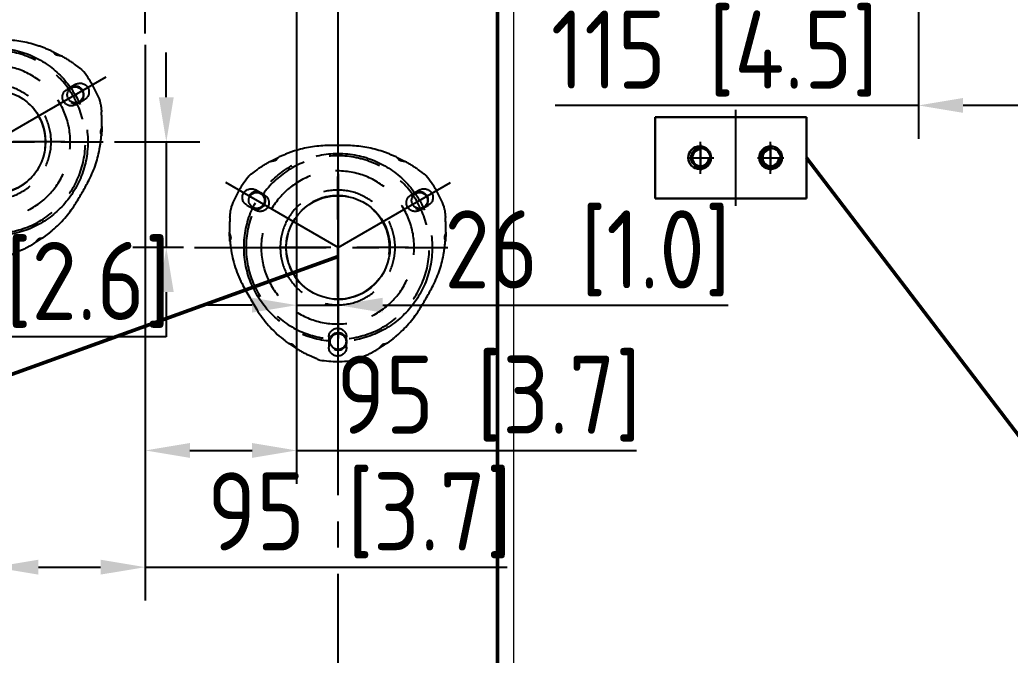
# Model space of a CAD drawing. Header units: millimetres. Extents: x 237080 to 246815, y -181726 to -175279.
# Drawn here: x 239253 to 239874, y -177524 to -177125 of the extents above; entities that cross this region are included whole.
import ezdxf

# ---------------------------------------------------------------- set-up
doc = ezdxf.new("R2010")
doc.units = ezdxf.units.MM
doc.header["$LTSCALE"] = 13
for name, pattern in [('CENTERX2', [101.6, 63.5, -12.7, 12.7, -12.7]), ('DASHED', [0.75, 0.5, -0.25]), ('HIDDEN', [9.525, 6.35, -3.175])]:
    doc.linetypes.add(name, pattern=pattern)
for name, color, linetype in [('1', 4, 'Continuous'), ('2', 3, 'Continuous'), ('2细线层', 4, 'Continuous'), ('4', 2, 'HIDDEN'), ('4虚线层', 6, 'DASHED'), ('粗实线', 4, 'Continuous')]:
    doc.layers.add(name, color=color, linetype=linetype)
doc.layers.add('2细实线', color=3, linetype='Continuous', lineweight=20)
doc.layers.add('标注、文本', color=3, linetype='Continuous', lineweight=25)
doc.styles.get("Standard").update_dxf_attribs({"font": 'gbenor.shx', "bigfont": 'gbcbig.shx'})
doc.dimstyles.new('英寸 1-10', dxfattribs={"dimscale": 14, "dimtxt": 3.5, "dimasz": 2, "dimexe": 1.5, "dimexo": 0.5, "dimgap": 0.5, "dimtad": 1, "dimtoh": 1, "dimdec": 1, "dimdsep": 46, "dimtxsty": 'Standard', "dimcen": 2.5, "dimclrd": 3, "dimclre": 3, "dimclrt": 3, "dimadec": 0, "dimazin": 2, "dimtfac": 1, "dimtdec": 1, "dimtmove": 0, "dimatfit": 2, "dimfxl": 1, "dimarcsym": 0})

# ---------------------------------------------------------------- blocks, each defined once
blk = doc.blocks.new('A$C712F3155')
at = {"layer": '1', "color": 1, "linetype": 'CENTERX2', "lineweight": -3, "ltscale": 0.1}
for p, q in [((90, 0), (90, 156.99)), ((90, 84.09), (19.54, 124.77)), ((90, 130.33), (90, 35.46)), ((90, 84.09), (160.46, 124.77)), ((0, 84.09), (158.71, 84.09))]:
    blk.add_line(p, q, dxfattribs=at)
blk.add_circle((90, 84.09), 59, dxfattribs=at)
at = {"layer": '2细线层'}
for centre in [(38.9, 113.59), (141.1, 113.59), (90, 25.09)]:
    blk.add_circle(centre, 5, dxfattribs=at)
at = {"layer": '标注、文本'}
for centre in [(38.9, 113.59), (141.1, 113.59), (90, 25.09)]:
    blk.add_arc(centre, 5.5, 242.67153, 150.00001, dxfattribs=at)
at = {"layer": '粗实线'}
blk.add_circle((90, 84.09), 32.5, dxfattribs=at)
blk = doc.blocks.new('A$C03F92070')
at = {"layer": '4虚线层', "ltscale": 5}
for p, q in [((67.85, 40.24), (67.85, 116.01)), ((16.36, 107.57), (21.99, 104.32)), ((113.71, 104.32), (119.34, 107.57)), ((16.49, 94.79), (10.86, 98.04)), ((124.84, 98.04), (119.21, 94.79)), ((23.33, 71.49), (112.37, 71.49)), ((62.35, 8.86), (62.35, 15.36)), ((73.35, 15.36), (73.35, 8.86))]:
    blk.add_line(p, q, dxfattribs=at)
for radius in [57.5, 48, 36, 32.5]:
    blk.add_circle((67.85, 71.49), radius, dxfattribs=at)
at = {"layer": '4虚线层', "ltscale": 5, "extrusion": (0, 0, -1)}
for centre, radius, start, end in [((-68.85, 46.49), 90, 64.92451, 71.02185), ((-62.34, 65.41), 70, 71.02185, 87.94531), ((-67.85, -88.03), 223.54, 87.94531, 92.05469), ((-73.35, 65.41), 70, 92.05469, 108.97815), ((-66.85, 46.49), 90, 108.97815, 115.07549), ((-68.85, 46.49), 90, 55.4521, 61.38179), ((-66.85, 46.49), 90, 118.61821, 124.5479), ((-67.85, 71.49), 71.5, 20.96454, 39.03546), ((-68.85, 46.49), 90, 51.08313, 52.23427), ((-66.85, 46.49), 90, 127.76573, 128.91687), ((-67.85, 71.49), 71.5, 140.96454, 159.03546), ((-90, 83.12), 90, 7.76573, 8.91687), ((-45.7, 83.12), 90, 171.08313, 172.23427), ((-90, 83.12), 90, 358.61821, 4.5479), ((-45.7, 83.12), 90, 175.4521, 181.38179), ((-90, 83.12), 90, 349.46719, 355.07549), ((-45.7, 83.12), 90, 184.92451, 186.60228), ((-65.57, 80.82), 70, 186.60228, 207.21776), ((-70.33, 79.46), 70, 331.9245, 349.46719), ((-205.81, 151.73), 223.54, 327.65027, 331.9245), ((70.97, 151.05), 223.54, 207.21776, 212.35682), ((-76.09, 69.57), 70, 310.17076, 327.65027), ((-58.73, 68.87), 70, 212.35682, 233.02623), ((-89, 84.85), 90, 304.92451, 310.17076), ((-46.7, 84.85), 90, 233.02623, 235.07549), ((-89, 84.85), 90, 295.4521, 301.38179), ((-46.7, 84.85), 90, 238.61821, 244.5479), ((-89, 84.85), 90, 291.08313, 292.23427), ((-67.85, 71.49), 71.5, 260.96454, 279.03546), ((-46.7, 84.85), 90, 247.76573, 248.91687)]:
    blk.add_arc(centre, radius, start, end, dxfattribs=at)
at = {"layer": '4虚线层', "ltscale": 5}
for centre, start, end in [((13.61, 102.81), 60, 240), ((122.09, 102.81), 300, 120), ((19.24, 99.56), 240, 60), ((116.46, 99.56), 120, 300), ((67.85, 15.36), 0, 180), ((67.85, 8.86), 180, 0)]:
    blk.add_arc(centre, 5.5, start, end, dxfattribs=at)
for points, knots in [([(30.89, 128.1), (30.89, 128.1), (30.88, 128.1), (30.83, 128.07), (30.76, 128.04), (30.57, 127.95), (30.45, 127.89), (30.18, 127.77), (30.03, 127.69), (29.7, 127.53), (29.52, 127.45), (29.16, 127.27), (28.96, 127.17), (28.58, 126.98), (28.39, 126.89), (27.99, 126.69), (27.8, 126.59), (27.42, 126.39), (27.24, 126.3), (26.87, 126.11), (26.7, 126.02), (26.39, 125.85), (26.24, 125.77), (25.98, 125.63), (25.87, 125.57), (25.69, 125.47), (25.63, 125.44), (25.58, 125.41), (25.57, 125.4), (25.57, 125.4), (25.57, 125.4), (25.57, 125.4)], [0, 0, 0, 0, 0.043819, 0.043819, 0.119878, 0.119878, 0.195937, 0.195937, 0.271996, 0.271996, 0.348055, 0.348055, 0.424114, 0.424114, 0.500173, 0.500173, 0.576231, 0.576231, 0.65229, 0.65229, 0.728349, 0.728349, 0.804408, 0.804408, 0.880467, 0.880467, 0.956526, 0.956526, 0.994556, 0.994556, 1, 1, 1, 1]), ([(30.71, 128.01), (30.65, 127.99), (30.59, 127.94), (30.48, 127.84), (30.42, 127.77), (30.3, 127.62), (30.24, 127.54), (30.11, 127.35), (30.04, 127.25), (29.89, 127.05), (29.81, 126.95), (29.62, 126.74), (29.51, 126.65), (29.29, 126.47), (29.16, 126.4), (28.9, 126.26), (28.77, 126.2), (28.36, 126.06), (28.08, 125.99), (27.53, 125.87), (27.26, 125.83), (26.87, 125.76), (26.75, 125.74), (26.5, 125.7), (26.38, 125.67), (26.05, 125.61), (25.85, 125.56), (25.74, 125.5)], [0, 0, 0, 0, 0.0625, 0.0625, 0.125, 0.125, 0.1875, 0.1875, 0.25, 0.25, 0.3125, 0.3125, 0.375, 0.375, 0.4375, 0.4375, 0.5, 0.5, 0.625, 0.625, 0.75, 0.75, 0.8125, 0.8125, 0.875, 0.875, 1, 1, 1, 1]), ([(110.13, 125.4), (110.13, 125.4), (110.13, 125.4), (110.13, 125.4), (110.12, 125.41), (110.07, 125.44), (110.01, 125.47), (109.83, 125.57), (109.72, 125.63), (109.46, 125.77), (109.31, 125.85), (108.99, 126.02), (108.81, 126.11), (108.45, 126.3), (108.26, 126.4), (107.88, 126.6), (107.68, 126.7), (107.29, 126.9), (107.1, 127), (106.72, 127.18), (106.53, 127.28), (106.16, 127.46), (105.99, 127.54), (105.66, 127.7), (105.51, 127.77), (105.24, 127.9), (105.12, 127.95), (104.94, 128.04), (104.87, 128.07), (104.82, 128.09), (104.81, 128.1), (104.8, 128.1), (104.8, 128.1), (104.8, 128.1)], [0, 0, 0, 0, 0.005743, 0.005743, 0.043766, 0.043766, 0.119813, 0.119813, 0.195859, 0.195859, 0.271906, 0.271906, 0.347952, 0.347952, 0.423999, 0.423999, 0.500046, 0.500046, 0.576092, 0.576092, 0.652139, 0.652139, 0.728185, 0.728185, 0.804232, 0.804232, 0.880279, 0.880279, 0.956325, 0.956325, 0.994349, 0.994349, 1, 1, 1, 1]), ([(109.96, 125.5), (109.9, 125.53), (109.83, 125.55), (109.65, 125.6), (109.54, 125.63), (109.21, 125.7), (108.96, 125.74), (108.44, 125.83), (108.17, 125.87), (107.63, 125.99), (107.34, 126.06), (106.94, 126.2), (106.8, 126.26), (106.54, 126.39), (106.42, 126.47), (106.19, 126.64), (106.08, 126.74), (105.9, 126.94), (105.81, 127.05), (105.66, 127.25), (105.59, 127.35), (105.46, 127.53), (105.39, 127.62), (105.28, 127.77), (105.22, 127.84), (105.11, 127.94), (105.05, 127.99), (104.99, 128.01)], [0, 0, 0, 0, 0.0625, 0.0625, 0.125, 0.125, 0.25, 0.25, 0.375, 0.375, 0.5, 0.5, 0.5625, 0.5625, 0.625, 0.625, 0.6875, 0.6875, 0.75, 0.75, 0.8125, 0.8125, 0.875, 0.875, 0.9375, 0.9375, 1, 1, 1, 1]), ([(14.22, 118.02), (14.2, 118), (14.15, 117.96), (14.08, 117.91), (14.01, 117.86), (13.97, 117.82), (13.95, 117.81)], [0, 0, 0, 0, 0.251777, 0.501943, 0.751136, 1, 1, 1, 1]), ([(14.55, 118.27), (14.52, 118.25), (14.46, 118.2), (14.38, 118.14), (14.3, 118.08), (14.25, 118.04), (14.22, 118.02)], [0, 0, 0, 0, 0.251749, 0.501948, 0.751171, 1, 1, 1, 1]), ([(15.74, 119.15), (15.69, 119.12), (15.59, 119.05), (15.45, 118.94), (15.32, 118.84), (15.18, 118.74), (15.05, 118.65), (14.92, 118.55), (14.8, 118.45), (14.67, 118.36), (14.59, 118.3), (14.55, 118.27)], [0, 0, 0, 0, 0.114473, 0.22719, 0.338528, 0.448878, 0.558641, 0.668227, 0.778044, 0.888502, 1, 1, 1, 1]), ([(17.82, 120.63), (17.81, 120.62), (17.74, 120.57), (17.58, 120.46), (17.28, 120.26), (16.94, 120.02), (16.6, 119.78), (16.29, 119.55), (16.01, 119.35), (15.83, 119.22), (15.74, 119.15)], [0, 0, 0, 0, 0.026865, 0.187364, 0.351072, 0.511786, 0.674931, 0.783277, 0.891149, 1, 1, 1, 1]), ([(119.96, 119.15), (119.92, 119.19), (119.82, 119.25), (119.69, 119.35), (119.55, 119.45), (119.41, 119.55), (119.28, 119.65), (119.06, 119.81), (118.76, 120.02), (118.42, 120.26), (118.12, 120.46), (117.96, 120.57), (117.89, 120.62), (117.88, 120.63)], [0, 0, 0, 0, 0.05466, 0.108896, 0.162888, 0.216817, 0.270864, 0.325211, 0.488741, 0.649833, 0.813717, 0.974388, 1, 1, 1, 1]), ([(121.15, 118.27), (121.11, 118.3), (121.03, 118.36), (120.9, 118.45), (120.78, 118.55), (120.65, 118.65), (120.52, 118.74), (120.38, 118.84), (120.25, 118.94), (120.1, 119.05), (120.01, 119.12), (119.96, 119.15)], [0, 0, 0, 0, 0.111498, 0.221956, 0.331773, 0.441359, 0.551122, 0.661472, 0.77281, 0.885527, 1, 1, 1, 1]), ([(121.48, 118.02), (121.45, 118.04), (121.4, 118.08), (121.32, 118.14), (121.23, 118.2), (121.18, 118.25), (121.15, 118.27)], [0, 0, 0, 0, 0.248829, 0.498052, 0.748251, 1, 1, 1, 1]), ([(121.75, 117.81), (121.73, 117.82), (121.69, 117.86), (121.62, 117.91), (121.55, 117.96), (121.5, 118), (121.48, 118.02)], [0, 0, 0, 0, 0.248864, 0.498057, 0.748223, 1, 1, 1, 1]), ([(13.95, 117.81), (13.92, 117.79), (13.88, 117.76), (13.82, 117.71), (13.77, 117.67), (13.74, 117.65), (13.73, 117.64)], [0, 0, 0, 0, 0.272943, 0.542517, 0.809704, 1, 1, 1, 1]), ([(121.97, 117.64), (121.96, 117.65), (121.93, 117.67), (121.88, 117.71), (121.82, 117.76), (121.78, 117.79), (121.75, 117.81)], [0, 0, 0, 0, 0.190293, 0.457482, 0.727057, 1, 1, 1, 1]), ([(0.69, 94.25), (0.68, 94.21), (0.67, 94.11), (0.65, 93.95), (0.63, 93.8), (0.61, 93.64), (0.59, 93.47), (0.57, 93.31), (0.55, 93.14), (0.53, 92.96), (0.52, 92.85), (0.52, 92.79)], [0, 0, 0, 0, 0.111498, 0.221956, 0.331773, 0.441359, 0.551122, 0.661472, 0.77281, 0.885527, 1, 1, 1, 1]), ([(0.74, 94.67), (0.73, 94.63), (0.73, 94.57), (0.71, 94.47), (0.7, 94.36), (0.69, 94.29), (0.69, 94.25)], [0, 0, 0, 0, 0.248829, 0.498052, 0.748251, 1, 1, 1, 1]), ([(0.82, 95.29), (0.82, 95.27), (0.81, 95.24), (0.81, 95.17), (0.8, 95.1), (0.79, 95.04), (0.78, 95.01)], [0, 0, 0, 0, 0.190297, 0.457484, 0.727058, 1, 1, 1, 1]), ([(134.92, 95.01), (134.91, 95.04), (134.9, 95.1), (134.89, 95.17), (134.89, 95.24), (134.88, 95.27), (134.88, 95.29)], [0, 0, 0, 0, 0.272943, 0.542517, 0.809704, 1, 1, 1, 1]), ([(134.96, 94.67), (134.96, 94.7), (134.95, 94.76), (134.94, 94.85), (134.93, 94.93), (134.92, 94.98), (134.92, 95.01)], [0, 0, 0, 0, 0.251777, 0.501943, 0.751136, 1, 1, 1, 1]), ([(135.01, 94.25), (135.01, 94.29), (135, 94.36), (134.99, 94.47), (134.97, 94.57), (134.96, 94.63), (134.96, 94.67)], [0, 0, 0, 0, 0.251749, 0.501948, 0.751171, 1, 1, 1, 1]), ([(135.18, 92.79), (135.18, 92.85), (135.16, 92.96), (135.15, 93.14), (135.13, 93.31), (135.11, 93.47), (135.09, 93.64), (135.07, 93.8), (135.05, 93.95), (135.03, 94.11), (135.02, 94.21), (135.01, 94.25)], [0, 0, 0, 0, 0.114473, 0.22719, 0.338528, 0.448878, 0.558641, 0.668227, 0.778044, 0.888502, 1, 1, 1, 1]), ([(0.52, 92.79), (0.51, 92.73), (0.5, 92.62), (0.48, 92.45), (0.46, 92.28), (0.45, 92.11), (0.43, 91.95), (0.4, 91.68), (0.37, 91.32), (0.33, 90.9), (0.3, 90.54), (0.29, 90.34), (0.28, 90.26), (0.28, 90.25)], [0, 0, 0, 0, 0.05466, 0.108897, 0.162889, 0.216817, 0.270864, 0.325211, 0.488741, 0.649833, 0.813717, 0.974388, 1, 1, 1, 1]), ([(135.42, 90.25), (135.42, 90.26), (135.41, 90.34), (135.4, 90.54), (135.37, 90.9), (135.33, 91.31), (135.29, 91.73), (135.25, 92.11), (135.22, 92.45), (135.2, 92.67), (135.18, 92.79)], [0, 0, 0, 0, 0.026865, 0.187364, 0.351073, 0.511786, 0.674931, 0.783277, 0.891149, 1, 1, 1, 1]), ([(0.02, 81.15), (0.02, 81.15), (0.02, 81.15), (0.02, 81.15), (0.02, 81.14), (0.02, 81.08), (0.02, 81.01), (0.02, 80.81), (0.03, 80.68), (0.04, 80.38), (0.04, 80.21), (0.05, 79.85), (0.06, 79.65), (0.08, 79.24), (0.09, 79.03), (0.11, 78.6), (0.12, 78.38), (0.14, 77.94), (0.16, 77.72), (0.18, 77.3), (0.2, 77.09), (0.23, 76.68), (0.24, 76.49), (0.27, 76.13), (0.28, 75.96), (0.3, 75.67), (0.32, 75.54), (0.33, 75.33), (0.34, 75.26), (0.34, 75.2), (0.35, 75.19), (0.35, 75.19), (0.35, 75.19), (0.35, 75.19)], [0, 0, 0, 0, 0.005743, 0.005743, 0.043766, 0.043766, 0.119813, 0.119813, 0.195859, 0.195859, 0.271906, 0.271906, 0.347952, 0.347952, 0.423999, 0.423999, 0.500046, 0.500046, 0.576092, 0.576092, 0.652139, 0.652139, 0.728185, 0.728185, 0.804232, 0.804232, 0.880279, 0.880279, 0.956325, 0.956325, 0.994349, 0.994349, 1, 1, 1, 1]), ([(0.02, 80.95), (0.02, 80.89), (0.04, 80.81), (0.08, 80.63), (0.12, 80.53), (0.22, 80.21), (0.31, 79.97), (0.5, 79.47), (0.59, 79.22), (0.76, 78.69), (0.85, 78.41), (0.92, 77.98), (0.94, 77.84), (0.96, 77.55), (0.95, 77.4), (0.91, 77.12), (0.88, 76.97), (0.8, 76.71), (0.75, 76.59), (0.65, 76.35), (0.6, 76.24), (0.51, 76.03), (0.47, 75.94), (0.39, 75.76), (0.37, 75.68), (0.33, 75.53), (0.32, 75.46), (0.33, 75.4)], [0, 0, 0, 0, 0.0625, 0.0625, 0.125, 0.125, 0.25, 0.25, 0.375, 0.375, 0.5, 0.5, 0.5625, 0.5625, 0.625, 0.625, 0.6875, 0.6875, 0.75, 0.75, 0.8125, 0.8125, 0.875, 0.875, 0.9375, 0.9375, 1, 1, 1, 1]), ([(135.37, 75.4), (135.38, 75.46), (135.37, 75.53), (135.33, 75.68), (135.31, 75.76), (135.23, 75.94), (135.19, 76.03), (135.1, 76.24), (135.04, 76.35), (134.95, 76.58), (134.9, 76.71), (134.82, 76.97), (134.79, 77.11), (134.75, 77.4), (134.74, 77.54), (134.76, 77.83), (134.78, 77.98), (134.85, 78.4), (134.93, 78.68), (135.11, 79.21), (135.2, 79.47), (135.34, 79.84), (135.38, 79.96), (135.47, 80.2), (135.51, 80.31), (135.62, 80.63), (135.68, 80.83), (135.68, 80.95)], [0, 0, 0, 0, 0.0625, 0.0625, 0.125, 0.125, 0.1875, 0.1875, 0.25, 0.25, 0.3125, 0.3125, 0.375, 0.375, 0.4375, 0.4375, 0.5, 0.5, 0.625, 0.625, 0.75, 0.75, 0.8125, 0.8125, 0.875, 0.875, 1, 1, 1, 1]), ([(135.35, 75.19), (135.35, 75.19), (135.35, 75.2), (135.36, 75.26), (135.37, 75.34), (135.38, 75.54), (135.4, 75.67), (135.42, 75.97), (135.43, 76.14), (135.46, 76.51), (135.48, 76.7), (135.5, 77.11), (135.52, 77.32), (135.54, 77.75), (135.56, 77.97), (135.58, 78.41), (135.59, 78.62), (135.61, 79.05), (135.62, 79.26), (135.64, 79.67), (135.65, 79.86), (135.66, 80.22), (135.66, 80.39), (135.67, 80.68), (135.67, 80.81), (135.68, 81.01), (135.68, 81.08), (135.68, 81.14), (135.68, 81.15), (135.68, 81.15), (135.68, 81.15), (135.68, 81.15)], [0, 0, 0, 0, 0.043819, 0.043819, 0.119878, 0.119878, 0.195937, 0.195937, 0.271996, 0.271996, 0.348055, 0.348055, 0.424114, 0.424114, 0.500173, 0.500173, 0.576232, 0.576232, 0.65229, 0.65229, 0.728349, 0.728349, 0.804408, 0.804408, 0.880467, 0.880467, 0.956526, 0.956526, 0.994556, 0.994556, 1, 1, 1, 1]), ([(37.3, 11.18), (37.3, 11.18), (37.31, 11.17), (37.36, 11.14), (37.42, 11.09), (37.59, 10.98), (37.7, 10.9), (37.95, 10.73), (38.09, 10.63), (38.39, 10.43), (38.55, 10.32), (38.89, 10.09), (39.07, 9.97), (39.42, 9.73), (39.61, 9.61), (39.98, 9.37), (40.16, 9.26), (40.51, 9.03), (40.69, 8.91), (41.04, 8.69), (41.2, 8.59), (41.51, 8.4), (41.65, 8.31), (41.9, 8.16), (42.01, 8.09), (42.18, 7.99), (42.24, 7.95), (42.29, 7.92), (42.3, 7.91), (42.3, 7.91), (42.3, 7.91), (42.3, 7.91)], [0, 0, 0, 0, 0.043819, 0.043819, 0.119878, 0.119878, 0.195937, 0.195937, 0.271996, 0.271996, 0.348055, 0.348055, 0.424114, 0.424114, 0.500173, 0.500173, 0.576231, 0.576231, 0.65229, 0.65229, 0.728349, 0.728349, 0.804408, 0.804408, 0.880467, 0.880467, 0.956526, 0.956526, 0.994556, 0.994556, 1, 1, 1, 1]), ([(37.47, 11.06), (37.52, 11.02), (37.59, 11), (37.73, 10.95), (37.82, 10.93), (38.01, 10.91), (38.11, 10.9), (38.34, 10.88), (38.46, 10.87), (38.71, 10.83), (38.85, 10.81), (39.11, 10.75), (39.25, 10.71), (39.52, 10.6), (39.64, 10.53), (39.89, 10.37), (40.01, 10.29), (40.34, 10.01), (40.54, 9.8), (40.91, 9.38), (41.09, 9.17), (41.34, 8.87), (41.42, 8.77), (41.58, 8.58), (41.66, 8.48), (41.88, 8.23), (42.02, 8.08), (42.13, 8.02)], [0, 0, 0, 0, 0.0625, 0.0625, 0.125, 0.125, 0.1875, 0.1875, 0.25, 0.25, 0.3125, 0.3125, 0.375, 0.375, 0.4375, 0.4375, 0.5, 0.5, 0.625, 0.625, 0.75, 0.75, 0.8125, 0.8125, 0.875, 0.875, 1, 1, 1, 1]), ([(93.4, 7.91), (93.4, 7.91), (93.4, 7.91), (93.4, 7.91), (93.41, 7.92), (93.46, 7.95), (93.52, 7.99), (93.69, 8.09), (93.8, 8.16), (94.06, 8.32), (94.2, 8.4), (94.51, 8.6), (94.68, 8.7), (95.02, 8.92), (95.2, 9.04), (95.56, 9.27), (95.75, 9.39), (96.12, 9.63), (96.3, 9.75), (96.65, 9.98), (96.83, 10.1), (97.16, 10.33), (97.32, 10.43), (97.62, 10.64), (97.76, 10.73), (98.01, 10.9), (98.11, 10.98), (98.28, 11.1), (98.34, 11.14), (98.39, 11.17), (98.4, 11.18), (98.4, 11.18), (98.4, 11.18), (98.4, 11.18)], [0, 0, 0, 0, 0.005743, 0.005743, 0.043766, 0.043766, 0.119813, 0.119813, 0.195859, 0.195859, 0.271906, 0.271906, 0.347952, 0.347952, 0.423999, 0.423999, 0.500046, 0.500046, 0.576092, 0.576092, 0.652139, 0.652139, 0.728185, 0.728185, 0.804232, 0.804232, 0.880279, 0.880279, 0.956325, 0.956325, 0.994349, 0.994349, 1, 1, 1, 1]), ([(93.57, 8.02), (93.62, 8.05), (93.68, 8.1), (93.82, 8.23), (93.89, 8.31), (94.11, 8.56), (94.27, 8.76), (94.61, 9.17), (94.79, 9.38), (95.16, 9.79), (95.36, 10), (95.69, 10.28), (95.8, 10.37), (96.05, 10.53), (96.18, 10.6), (96.44, 10.71), (96.58, 10.75), (96.85, 10.81), (96.98, 10.83), (97.24, 10.87), (97.36, 10.88), (97.58, 10.9), (97.69, 10.91), (97.88, 10.93), (97.96, 10.95), (98.11, 11), (98.18, 11.02), (98.23, 11.06)], [0, 0, 0, 0, 0.0625, 0.0625, 0.125, 0.125, 0.25, 0.25, 0.375, 0.375, 0.5, 0.5, 0.5625, 0.5625, 0.625, 0.625, 0.6875, 0.6875, 0.75, 0.75, 0.8125, 0.8125, 0.875, 0.875, 0.9375, 0.9375, 1, 1, 1, 1]), ([(50.31, 3.59), (50.32, 3.59), (50.4, 3.55), (50.57, 3.46), (50.9, 3.31), (51.28, 3.14), (51.66, 2.96), (52.01, 2.8), (52.32, 2.67), (52.52, 2.57), (52.63, 2.53)], [0, 0, 0, 0, 0.026866, 0.187364, 0.351073, 0.511786, 0.674931, 0.783277, 0.891149, 1, 1, 1, 1]), ([(52.63, 2.53), (52.68, 2.5), (52.79, 2.46), (52.95, 2.39), (53.11, 2.32), (53.26, 2.25), (53.41, 2.19), (53.56, 2.12), (53.7, 2.06), (53.85, 2), (53.94, 1.96), (53.98, 1.94)], [0, 0, 0, 0, 0.114473, 0.22719, 0.338528, 0.448878, 0.558641, 0.668227, 0.778044, 0.888502, 1, 1, 1, 1]), ([(53.98, 1.94), (54.02, 1.93), (54.09, 1.9), (54.18, 1.86), (54.28, 1.82), (54.34, 1.79), (54.37, 1.78)], [0, 0, 0, 0, 0.251749, 0.501948, 0.751171, 1, 1, 1, 1]), ([(54.37, 1.78), (54.4, 1.77), (54.45, 1.74), (54.54, 1.71), (54.61, 1.68), (54.66, 1.66), (54.69, 1.65)], [0, 0, 0, 0, 0.251777, 0.501943, 0.751136, 1, 1, 1, 1]), ([(54.69, 1.65), (54.71, 1.64), (54.77, 1.61), (54.84, 1.58), (54.9, 1.56), (54.93, 1.55), (54.94, 1.54)], [0, 0, 0, 0, 0.272943, 0.542518, 0.809705, 1, 1, 1, 1]), ([(80.76, 1.54), (80.77, 1.55), (80.8, 1.56), (80.86, 1.58), (80.93, 1.61), (80.99, 1.64), (81.01, 1.65)], [0, 0, 0, 0, 0.190295, 0.457482, 0.727057, 1, 1, 1, 1]), ([(81.01, 1.65), (81.04, 1.66), (81.08, 1.68), (81.16, 1.71), (81.25, 1.74), (81.3, 1.77), (81.33, 1.78)], [0, 0, 0, 0, 0.248864, 0.498057, 0.748223, 1, 1, 1, 1]), ([(81.33, 1.78), (81.36, 1.79), (81.42, 1.82), (81.52, 1.86), (81.61, 1.9), (81.68, 1.93), (81.72, 1.94)], [0, 0, 0, 0, 0.248829, 0.498052, 0.748251, 1, 1, 1, 1]), ([(81.72, 1.94), (81.76, 1.96), (81.85, 2), (82, 2.06), (82.14, 2.12), (82.29, 2.19), (82.44, 2.25), (82.59, 2.32), (82.75, 2.39), (82.91, 2.46), (83.02, 2.5), (83.07, 2.53)], [0, 0, 0, 0, 0.111498, 0.221956, 0.331773, 0.441359, 0.551122, 0.661472, 0.77281, 0.885527, 1, 1, 1, 1]), ([(83.07, 2.53), (83.12, 2.55), (83.23, 2.6), (83.38, 2.67), (83.54, 2.73), (83.69, 2.8), (83.84, 2.87), (84.09, 2.98), (84.42, 3.14), (84.8, 3.31), (85.13, 3.46), (85.3, 3.55), (85.38, 3.58), (85.39, 3.59)], [0, 0, 0, 0, 0.05466, 0.108897, 0.162889, 0.216817, 0.270864, 0.325211, 0.488741, 0.649834, 0.813718, 0.974389, 1, 1, 1, 1])]:
    blk.add_open_spline(points, degree=3, knots=knots, dxfattribs=at)
blk.add_open_spline([(0.82, 95.28), (0.81, 95.2), (0.82, 95.09), (0.84, 94.95)], degree=3, dxfattribs=at)
blk = doc.blocks.new('*D271')
at = {"layer": '2细实线', "color": 3, "linetype": 'ByBlock', "lineweight": -2}
for p, q in [((239931.67, -177029.03), (239931.67, -177199.69)), ((239816.67, -177066.25), (239816.67, -177199.69)), ((239816.67, -177178.69), (239588.88, -177178.69)), ((239903.67, -177178.69), (239844.67, -177178.69))]:
    blk.add_line(p, q, dxfattribs=at)
at = {"layer": '2细实线', "color": 3, "linetype": 'ByBlock'}
for points in [[(239844.67, -177174.02), (239844.67, -177183.35), (239816.67, -177178.69)], [(239903.67, -177174.02), (239903.67, -177183.35), (239931.67, -177178.69)]]:
    blk.add_solid(points, dxfattribs=at)
at = {"layer": 'Defpoints', "color": 0, "linetype": 'ByBlock'}
for p in [(239931.67, -177022.03), (239816.67, -177059.25), (239816.67, -177178.69)]:
    blk.add_point(p, dxfattribs=at)
at = {"layer": '2细实线', "color": 3, "linetype": 'ByBlock', "insert": (239688.77, -177146.17), "char_height": 49, "attachment_point": 5}
blk.add_mtext('115 [4.5]', dxfattribs=at)
blk = doc.blocks.new('*D253')
at = {"layer": '2细实线', "color": 3, "linetype": 'ByBlock', "lineweight": -2}
for p, q in [((239331.68, -177140.62), (239331.68, -177489.38)), ((239236.68, -177312.16), (239236.68, -177489.38)), ((239264.68, -177468.38), (239303.68, -177468.38)), ((239331.68, -177468.38), (239558.76, -177468.38))]:
    blk.add_line(p, q, dxfattribs=at)
at = {"layer": '2细实线', "color": 3, "linetype": 'ByBlock'}
for points in [[(239264.68, -177463.71), (239264.68, -177473.04), (239236.68, -177468.38)], [(239303.68, -177463.71), (239303.68, -177473.04), (239331.68, -177468.38)]]:
    blk.add_solid(points, dxfattribs=at)
at = {"layer": 'Defpoints', "color": 0, "linetype": 'ByBlock'}
for p in [(239331.68, -177133.62), (239236.68, -177305.16), (239331.68, -177468.38)]:
    blk.add_point(p, dxfattribs=at)
at = {"layer": '2细实线', "color": 3, "linetype": 'ByBlock', "insert": (239466.19, -177435.87), "char_height": 49, "attachment_point": 5}
blk.add_mtext('95 [3.7]', dxfattribs=at)
blk = doc.blocks.new('*D254')
at = {"layer": '2细实线', "color": 3, "linetype": 'ByBlock', "lineweight": -2}
for p, q in [((239426.67, -176988.62), (239426.67, -177416.15)), ((239331.68, -177140.62), (239331.68, -177416.15)), ((239359.68, -177395.15), (239398.67, -177395.15)), ((239426.67, -177395.15), (239639.82, -177395.15))]:
    blk.add_line(p, q, dxfattribs=at)
at = {"layer": '2细实线', "color": 3, "linetype": 'ByBlock'}
for points in [[(239359.68, -177390.48), (239359.68, -177399.81), (239331.68, -177395.15)], [(239398.67, -177390.48), (239398.67, -177399.81), (239426.67, -177395.15)]]:
    blk.add_solid(points, dxfattribs=at)
at = {"layer": 'Defpoints', "color": 0, "linetype": 'ByBlock'}
for p in [(239426.67, -176981.62), (239331.68, -177133.62), (239426.67, -177395.15)]:
    blk.add_point(p, dxfattribs=at)
at = {"layer": '2细实线', "color": 3, "linetype": 'ByBlock', "insert": (239547.24, -177362.63), "char_height": 49, "attachment_point": 5}
blk.add_mtext('95 [3.7]', dxfattribs=at)
blk = doc.blocks.new('*D242')
at = {"layer": '2细实线', "color": 3, "linetype": 'ByBlock', "lineweight": -2}
for p, q in [((239452.67, -177327.39), (239452.67, -176553.89)), ((239552.67, -177161.53), (239552.67, -176553.89)), ((239480.67, -176574.89), (239524.67, -176574.89)), ((239552.67, -176574.89), (239784.69, -176574.89))]:
    blk.add_line(p, q, dxfattribs=at)
at = {"layer": '2细实线', "color": 3, "linetype": 'ByBlock'}
for points in [[(239480.67, -176570.22), (239480.67, -176579.55), (239452.67, -176574.89)], [(239524.67, -176570.22), (239524.67, -176579.55), (239552.67, -176574.89)]]:
    blk.add_solid(points, dxfattribs=at)
at = {"layer": 'Defpoints', "color": 0, "linetype": 'ByBlock'}
for p in [(239552.67, -176574.89), (239552.67, -177168.53), (239452.67, -177334.39)]:
    blk.add_point(p, dxfattribs=at)
at = {"layer": '2细实线', "color": 3, "linetype": 'ByBlock', "insert": (239682.68, -176542.36), "char_height": 49, "attachment_point": 5}
blk.add_mtext('100 [3.9]', dxfattribs=at)
blk = doc.blocks.new('*D243')
at = {"layer": '2细实线', "color": 3, "linetype": 'ByBlock', "lineweight": -2}
for p, q in [((239426.67, -177219.15), (239426.67, -177325.02)), ((239452.67, -177250.55), (239452.67, -177325.02)), ((239398.67, -177304.02), (239370.67, -177304.02)), ((239426.67, -177304.02), (239452.67, -177304.02)), ((239480.67, -177304.02), (239697.26, -177304.02))]:
    blk.add_line(p, q, dxfattribs=at)
at = {"layer": '2细实线', "color": 3, "linetype": 'ByBlock'}
for points in [[(239398.67, -177299.35), (239398.67, -177308.69), (239426.67, -177304.02)], [(239480.67, -177299.35), (239480.67, -177308.69), (239452.67, -177304.02)]]:
    blk.add_solid(points, dxfattribs=at)
at = {"layer": 'Defpoints', "color": 0, "linetype": 'ByBlock'}
for p in [(239426.67, -177212.15), (239452.67, -177243.55), (239452.67, -177304.02)]:
    blk.add_point(p, dxfattribs=at)
at = {"layer": '2细实线', "color": 3, "linetype": 'ByBlock', "insert": (239609.09, -177271.5), "char_height": 49, "attachment_point": 5}
blk.add_mtext('26 [1.0]', dxfattribs=at)
blk = doc.blocks.new('*D276')
at = {"layer": '2细实线', "color": 3, "linetype": 'ByBlock', "lineweight": -2}
for p, q in [((239344.9, -177173.53), (239344.9, -177145.53)), ((239312.39, -177201.53), (239365.9, -177201.53)), ((239344.9, -177201.53), (239344.9, -177267.81)), ((239355.67, -177267.81), (239323.9, -177267.81)), ((239344.9, -177295.81), (239344.9, -177323.81)), ((239344.9, -177323.81), (239125.17, -177323.81))]:
    blk.add_line(p, q, dxfattribs=at)
at = {"layer": '2细实线', "color": 3, "linetype": 'ByBlock'}
for points in [[(239340.23, -177173.53), (239349.57, -177173.53), (239344.9, -177201.53)], [(239340.23, -177295.81), (239349.57, -177295.81), (239344.9, -177267.81)]]:
    blk.add_solid(points, dxfattribs=at)
at = {"layer": 'Defpoints', "color": 0, "linetype": 'ByBlock'}
for p in [(239305.39, -177201.53), (239344.9, -177267.81), (239362.67, -177267.81)]:
    blk.add_point(p, dxfattribs=at)
at = {"layer": '2细实线', "color": 3, "linetype": 'ByBlock', "insert": (239231.53, -177291.29), "char_height": 49, "attachment_point": 5}
blk.add_mtext('66.3 [2.6]', dxfattribs=at)

msp = doc.modelspace()

# ---------------------------------------------------------------- linework, layer by layer
at = {"layer": '1', "color": 1, "linetype": 'CENTERX2', "lineweight": -3, "ltscale": 0.1}
for p, q in [((239452.668, -177819.357), (239452.668, -175957.972)), ((239701.946, -177181.389), (239701.946, -177241.664)), ((239679.946, -177221.534), (239679.946, -177201.518)), ((239723.946, -177221.534), (239723.946, -177201.518))]:
    msp.add_line(p, q, dxfattribs=at)
at = {"layer": '1'}
for centre in [(239679.946, -177211.526), (239723.946, -177211.526)]:
    msp.add_circle(centre, 6, dxfattribs=at)
at = {"layer": '2'}
for centre in [(239679.946, -177211.526), (239723.946, -177211.526)]:
    msp.add_arc(centre, 5.1, 90, 0, dxfattribs=at)
at = {"layer": '2细实线', "linetype": 'ByBlock'}
msp.add_line((239562.668, -176067.529), (239562.668, -177677.529), dxfattribs=at)
at = {"layer": '4'}
for p, q in [((239679.946, -177203.226), (239679.946, -177219.826)), ((239723.946, -177203.226), (239723.946, -177219.826)), ((239671.646, -177211.526), (239688.246, -177211.526)), ((239715.646, -177211.526), (239732.246, -177211.526))]:
    msp.add_line(p, q, dxfattribs=at)
at = {"layer": '标注、文本', "color": 4, "lineweight": 30}
for p, q in [((239651.446, -177186.026), (239746.446, -177186.026)), ((239651.446, -177237.026), (239651.446, -177186.026)), ((239746.446, -177186.026), (239746.446, -177237.026)), ((239746.446, -177237.026), (239651.446, -177237.026))]:
    msp.add_line(p, q, dxfattribs=at)
at = {"layer": '标注、文本'}
for centre in [(239679.946, -177211.526), (239723.946, -177211.526)]:
    msp.add_arc(centre, 6, 90, 0, dxfattribs=at)
at = {"layer": '粗实线', "lineweight": 50}
for p, q in [((239552.668, -176067.529), (239552.668, -177677.529)), ((240370.353, -178029.677), (239746.446, -177211.526)), ((239452.668, -177273.404), (238332.889, -177677.761))]:
    msp.add_line(p, q, dxfattribs=at)
at = {"layer": '粗实线', "lineweight": 30}
for centre in [(239679.446, -177211.526), (239723.946, -177211.526)]:
    msp.add_circle(centre, 7.15, dxfattribs=at)

# ---------------------------------------------------------------- block references
at = {"layer": '标注、文本'}
for p in [(239241.679, -177133.62), (239146.679, -177285.62), (239362.668, -177351.9)]:
    msp.add_blockref('A$C712F3155', p, dxfattribs=at)
at = {"layer": '标注、文本', "xscale": -1}
for p in [(239304.529, -177273.018), (239520.24, -177339.298)]:
    msp.add_blockref('A$C03F92070', p, dxfattribs=at)

# ---------------------------------------------------------------- dimensions: what is measured, and where the dimension line sits
at = {"layer": '2细实线', "linetype": 'ByBlock'}
for base, p1, p2, picture, middle in [((239552.668, -176574.885), (239452.668, -177334.394), (239552.668, -177168.533), '*D242', (239682.677, -176542.365)), ((239816.668, -177178.688), (239931.668, -177022.029), (239816.668, -177059.254), '*D271', (239688.772, -177146.167))]:
    dim = msp.add_linear_dim(base=base, p1=p1, p2=p2, dimstyle='英寸 1-10', dxfattribs=at)
    dim.commit()
    dim.dimension.update_dxf_attribs({"geometry": picture, "text_midpoint": middle})
for base, p1, p2, picture, middle in [((239426.668, -177395.146), (239331.679, -177133.62), (239426.668, -176981.62), '*D254', (239547.243, -177395.146)), ((239331.679, -177468.377), (239236.679, -177305.156), (239331.679, -177133.62), '*D253', (239466.187, -177468.377)), ((239452.668, -177304.02), (239426.668, -177212.145), (239452.668, -177243.546), '*D243', (239609.094, -177304.02))]:
    dim = msp.add_linear_dim(base=base, p1=p1, p2=p2, dimstyle='英寸 1-10', dxfattribs=at)
    dim.commit()
    dim.dimension.update_dxf_attribs({"geometry": picture, "text_midpoint": middle, "dimtype": 160})
dim = msp.add_linear_dim(base=(239344.901, -177267.809), p1=(239305.389, -177201.529), p2=(239362.668, -177267.809), angle=90, dimstyle='英寸 1-10', dxfattribs=at)
dim.commit()
dim.dimension.update_dxf_attribs({"geometry": '*D276', "text_midpoint": (239231.533, -177291.288)})

doc.saveas('drawing.dxf')
